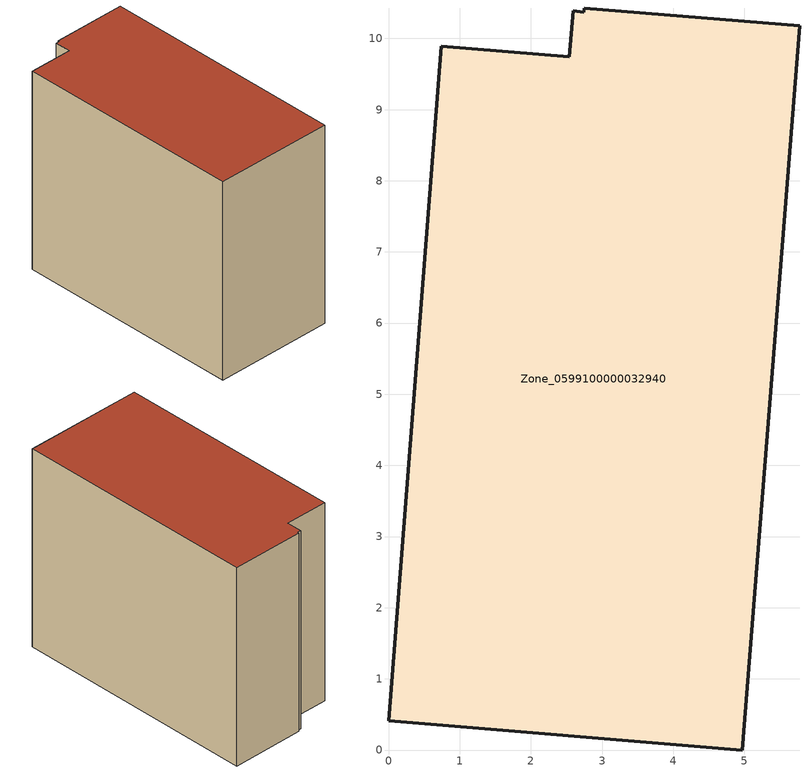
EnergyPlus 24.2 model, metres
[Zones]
Zone_0599100000032940
 floor ground (C_G): 0,0.41 0.74,9.89 2.54,9.74 2.6,10.39 2.74,10.37 2.75,10.43 5.78,10.18 4.97,0 z0
 wall outside (C_F): 0.74,9.89 0,0.41 4.97,0 5.78,10.18 2.75,10.43 2.74,10.37 2.6,10.39 2.54,9.74 0.74,9.89 z0:8.46
 roof outside (C_R): 5.78,10.18 2.75,10.43 2.74,10.37 2.6,10.39 2.54,9.74 0.74,9.89 0,0.41 4.97,0 z8.46
[BUILDING]
Pand.0599100000032940: North Axis=0; Terrain=City; Loads Convergence Tolerance Value=0.04; Temperature Convergence Tolerance Value=0.4; Solar Distribution=FullExterior; Maximum Number of Warmup Days=25; Minimum Number of Warmup Days=1
[Site:Location]
Rotterdam.The.Hague.AP_ZH_NLD Design_Conditions: Latitude=51.96; Longitude=4.45; Time Zone=1; Elevation=-4.5
[SITE:GROUNDTEMPERATURE:BUILDINGSURFACE]
18, 18, 18, 18, 18, 18, 18, 18, 18, 18, 18, 18
[MATERIAL] Thermal Absorptance=0.9; Solar Absorptance=0.7; Visible Absorptance=0.7
Name | Roughness | Thickness | Conductivity | Density | Specific Heat
G.TI.1946 | MediumSmooth | 0.15 | 1 | 540 | 1210
F.TI.1946 | Rough | 0.3 | 0.857143 | 1920 | 840
R.TI.1946 | MediumRough | 0.2 | 0.1 | 1500 | 1000
[CONSTRUCTION]
C_G: G.TI.1946
C_F: F.TI.1946
C_R: R.TI.1946
[ZONE]
Zone_0599100000032940: Type=1; Multiplier=1; Ceiling Height=Autocalculate; Volume=Autocalculate; Floor Area=autocalculate; Part of Total Floor Area=Yes
[ZONEINFILTRATION:DESIGNFLOWRATE]
Infil_Zone_0599100000032940: Zone or ZoneList or Space or SpaceList=Zone_0599100000032940; Schedule=AlwaysOn; Design Flow Rate Calculation Method=Flow/Area; Flow Rate per Floor Area=0.003; Constant Term Coefficient=1; Temperature Term Coefficient=0; Velocity Term Coefficient=0; Velocity Squared Term Coefficient=0
[HVACTEMPLATE:ZONE:IDEALLOADSAIRSYSTEM]
Zone_0599100000032940: Maximum Heating Supply Air Temperature=50; Minimum Cooling Supply Air Temperature=13; Maximum Heating Supply Air Humidity Ratio=0.0156; Minimum Cooling Supply Air Humidity Ratio=0.0077; Heating Limit=NoLimit; Cooling Limit=NoLimit; Dehumidification Control Type=ConstantSensibleHeatRatio; Cooling Sensible Heat Ratio=0.7; Dehumidification Setpoint=60; Humidification Control Type=None; Humidification Setpoint=30; Outdoor Air Method=None; Outdoor Air Flow Rate per Person=0.00944; Outdoor Air Flow Rate per Zone Floor Area=0; Outdoor Air Flow Rate per Zone=0; Demand Controlled Ventilation Type=None; Outdoor Air Economizer Type=NoEconomizer; Heat Recovery Type=None; Sensible Heat Recovery Effectiveness=0.7; Latent Heat Recovery Effectiveness=0.65
[ZONECONTROL:THERMOSTAT]
ThermostatControl_Zone_0599100000032940: Zone or ZoneList=Zone_0599100000032940; Control Type Schedule=DualSetpointControlType; Control 1=Thermostat_Zone_0599100000032940; Temperature Difference Between Cutout And Setpoint=0
[THERMOSTATSETPOINT:DUALSETPOINT]
Thermostat_Zone_0599100000032940: Heating Setpoint Temperature Schedule=HeatingSetpoint_Zone_0599100000032940; Cooling Setpoint Temperature Schedule=CoolingSetpoint_Zone_0599100000032940
[SCHEDULE:COMPACT]
HeatingSetpoint_Zone_0599100000032940: Through: 12/31, For: AllDays, Until: 24:00, 21
CoolingSetpoint_Zone_0599100000032940: Through: 12/31, For: AllDays, Until: 24:00, 24
DualSetpointControlType: Through: 12/31, For: AllDays, Until: 24:00, 4
AlwaysOn: Through: 12/31, For: AllDays, Until: 24:00, 1
